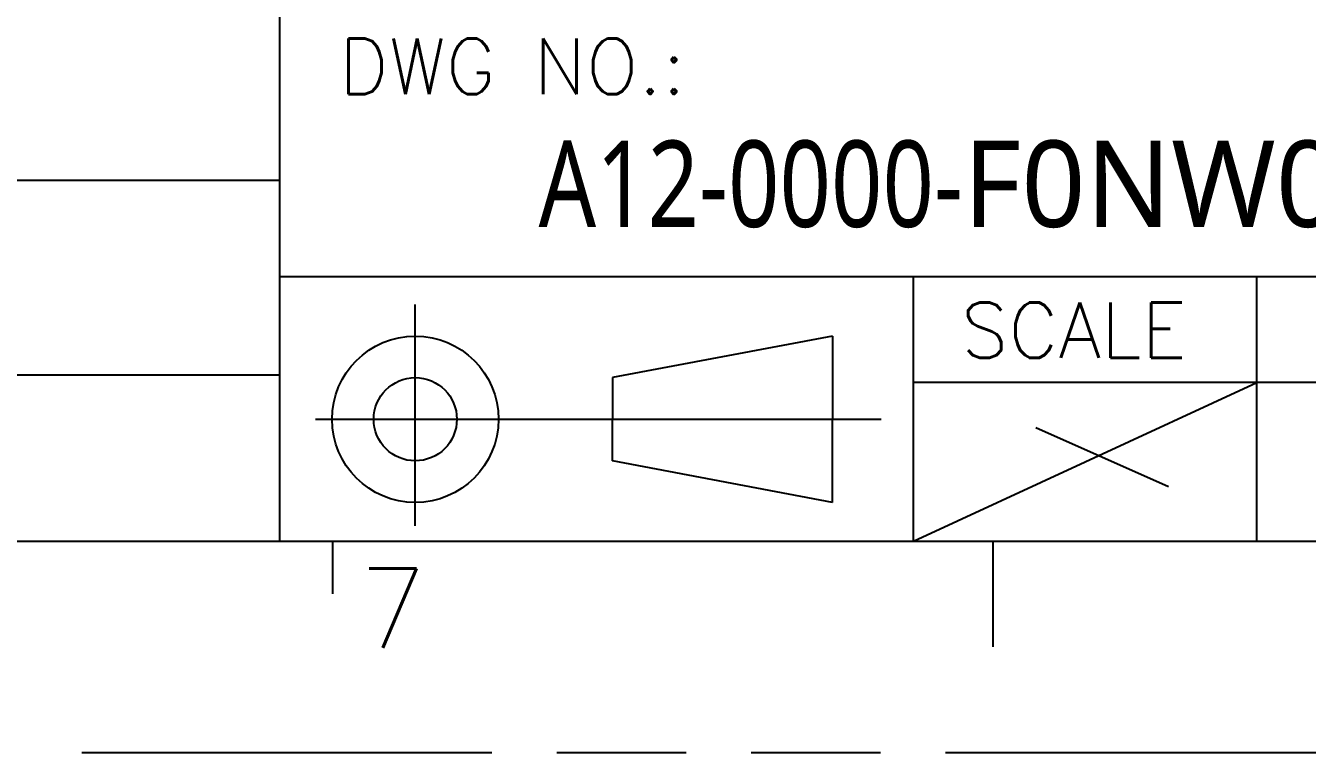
# Model space of a CAD drawing. Header units: millimetres. Extents: x -155546 to -155295, y -4579 to -4402.
# Drawn here: x -155346.89 to -155317.21, y -4579.46 to -4562.63 of the extents above; entities that cross this region are included whole.
import ezdxf

# ---------------------------------------------------------------- set-up
doc = ezdxf.new("R2010")
doc.units = ezdxf.units.MM
doc.linetypes.add('CENTER', pattern=[50.8, 31.75, -6.35, 6.35, -6.35])
doc.linetypes.add('PHANTOM', pattern=[29.5, 9.5, -1.5, 3, -1.5, 3, -1.5, 9.5])
doc.layers.get('0').update_dxf_attribs({"lineweight": 25})
doc.layers.add('0PAPERF', color=2, linetype='PHANTOM', plot=False)
doc.styles.add('SIMPLEX', font='simplex.shx')

msp = doc.modelspace()

# ---------------------------------------------------------------- linework, layer by layer
for p, q in [((-155341.006, -4574.565), (-155341.006, -4554.993)), ((-155341.006, -4566.22), (-155386.265, -4566.22)), ((-155302.475, -4568.449), (-155341.006, -4568.449)), ((-155326.328, -4574.565), (-155326.328, -4568.449)), ((-155318.377, -4574.565), (-155318.377, -4568.449)), ((-155328.2, -4569.82), (-155333.297, -4570.783)), ((-155328.2, -4569.82), (-155328.2, -4571.746)), ((-155370.975, -4570.715), (-155341.006, -4570.715)), ((-155333.297, -4570.783), (-155333.297, -4571.746)), ((-155302.475, -4570.895), (-155326.328, -4570.895)), ((-155333.297, -4572.71), (-155333.297, -4571.746)), ((-155328.2, -4573.673), (-155328.2, -4571.746)), ((-155328.2, -4573.673), (-155333.297, -4572.71)), ((-155538.556, -4574.565), (-155302.475, -4574.565)), ((-155339.783, -4574.565), (-155339.783, -4575.788)), ((-155324.493, -4574.565), (-155324.493, -4577.011))]:
    msp.add_line(p, q)
at = {"linetype": 'CENTER'}
for p, q in [((-155337.866, -4574.214), (-155337.866, -4569.086)), ((-155340.177, -4571.746), (-155327.077, -4571.746))]:
    msp.add_line(p, q, dxfattribs=at)
at = {"linetype": 'Continuous'}
for p, q in [((-155326.328, -4574.565), (-155318.377, -4570.895)), ((-155323.493, -4571.936), (-155320.425, -4573.305))]:
    msp.add_line(p, q, dxfattribs=at)
for radius in [1.927, 0.963]:
    msp.add_circle((-155337.866, -4571.746), radius)
at = {"layer": '0PAPERF'}
msp.add_line((-155545.59, -4579.458), (-155294.767, -4579.458), dxfattribs=at)

# ---------------------------------------------------------------- texts
at = {"style": 'SIMPLEX'}
for s, height, p in [('DWG NO.:', 1.2844, (-155339.636, -4564.219)), ('SCALE ', 1.2844, (-155325.23, -4570.327)), ('7', 1.835, (-155339.171, -4577.036))]:
    msp.add_text(s, height=height, dxfattribs=at).set_placement(p)
at = {"insert": (-155335.009, -4565.295), "char_height": 2, "width": 26.63987, "attachment_point": 1, "style": 'SIMPLEX'}
msp.add_mtext('{\\fMicrosoft JhengHei|b0|i0|c136|p0;\\W0.8;\\C0;A12-0000-\\W1;F0NW0321A00}', dxfattribs=at)

doc.saveas('drawing.dxf')
